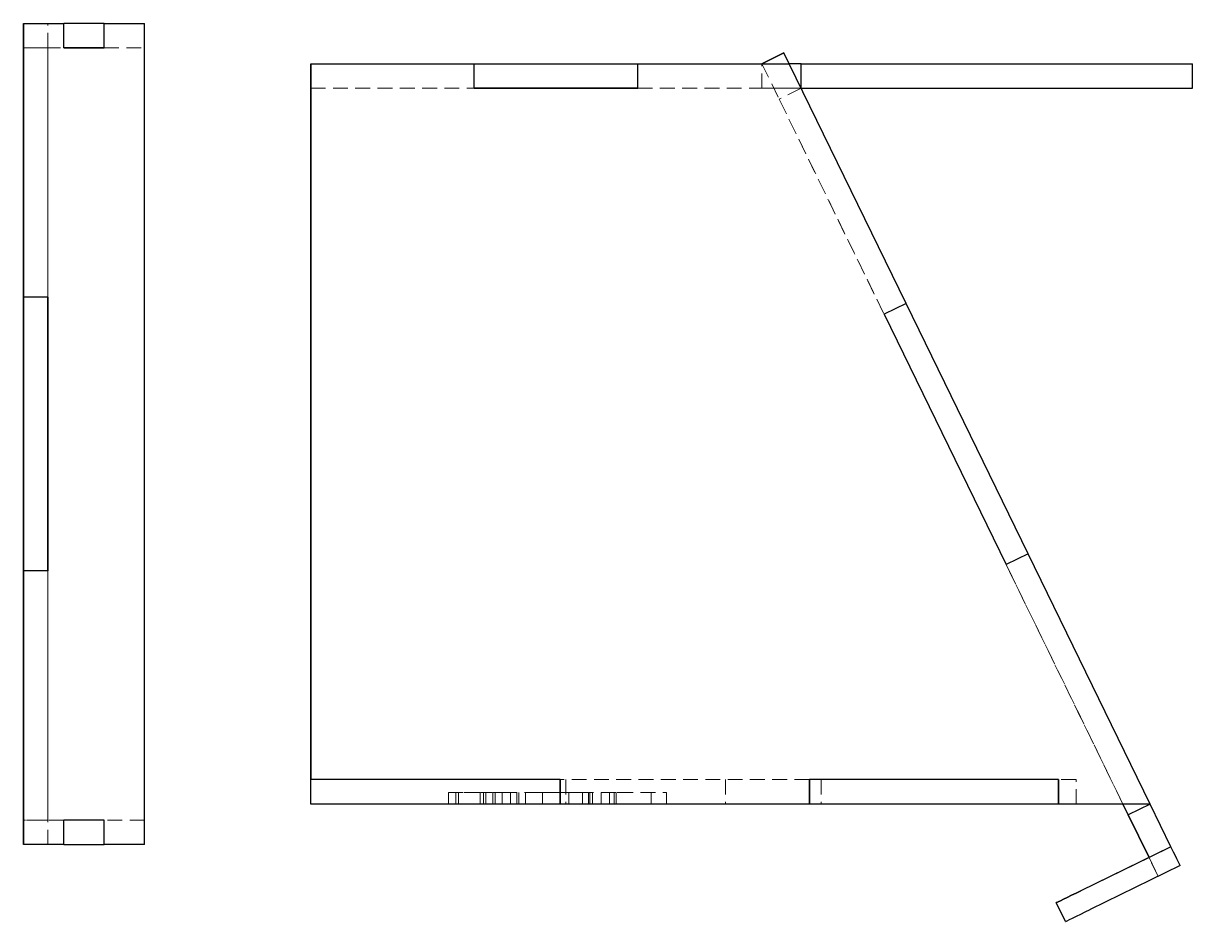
# Model space of a CAD drawing. Header units: millimetres. Extents: x 47 to 273, y 19 to 208.
# Drawn here: x 173 to 273, y 18.6 to 95.4 of the extents above; entities that cross this region are included whole.
import ezdxf

# ---------------------------------------------------------------- set-up
doc = ezdxf.new("R2010")
doc.units = ezdxf.units.MM
doc.linetypes.add('HIDDEN', pattern=[1.905, 1.27, -0.635])

msp = doc.modelspace()

# ---------------------------------------------------------------- linework, layer by layer
at = {"color": 7, "linetype": 'Continuous', "lineweight": 25}
for p, q in [((173, 72), (173, 95.4)), ((173, 95.4), (176.45, 95.4)), ((173, 95.4), (173, 72)), ((173, 95.4), (173, 95.4)), ((176.45, 93.31), (176.45, 95.4)), ((179.9, 95.4), (176.45, 95.4)), ((176.45, 93.31), (176.45, 95.4)), ((179.9, 93.31), (179.9, 95.4)), ((179.9, 93.31), (179.9, 95.4)), ((179.9, 95.4), (183.36, 95.4)), ((183.36, 25.19), (183.36, 95.4)), ((176.45, 93.31), (179.9, 93.31)), ((179.9, 93.31), (176.45, 93.31)), ((236.17, 91.95), (238.05, 92.87)), ((238.05, 92.87), (236.17, 91.95)), ((238.5, 91.94), (238.05, 92.87)), ((238.05, 92.87), (238.05, 92.87)), ((197.58, 30.74), (197.58, 91.94)), ((197.58, 91.94), (211.56, 91.94)), ((197.58, 91.94), (197.58, 30.74)), ((197.58, 91.94), (197.58, 91.94)), ((211.56, 89.85), (211.56, 91.94)), ((211.56, 89.85), (211.56, 91.94)), ((211.56, 91.94), (225.54, 91.94)), ((225.54, 89.85), (225.54, 91.94)), ((225.54, 91.94), (238.5, 91.94)), ((225.54, 89.85), (225.54, 91.94)), ((236.17, 91.95), (236.17, 91.94)), ((236.17, 91.95), (236.17, 91.95)), ((236.17, 91.95), (236.17, 91.94)), ((248.49, 71.46), (238.5, 91.94)), ((239.52, 91.94), (238.5, 91.94)), ((239.52, 89.85), (239.52, 91.94)), ((239.52, 91.94), (273, 91.94)), ((239.52, 89.85), (239.52, 91.94)), ((239.52, 91.94), (239.52, 91.94)), ((273, 89.85), (273, 91.94)), ((225.54, 89.85), (211.56, 89.85)), ((211.56, 89.85), (225.54, 89.85)), ((239.52, 89.85), (273, 89.85)), ((175.09, 72), (173, 72)), ((173, 48.59), (173, 72)), ((175.09, 72), (173, 72)), ((173, 72), (173, 48.59)), ((175.09, 72), (175.09, 48.59)), ((175.09, 48.59), (175.09, 72)), ((248.49, 71.46), (246.61, 70.54)), ((248.49, 71.46), (246.61, 70.54)), ((258.93, 50.05), (248.49, 71.46)), ((246.61, 70.54), (257.05, 49.13)), ((246.61, 70.54), (257.05, 49.13)), ((258.93, 50.05), (257.05, 49.13)), ((258.93, 50.05), (257.05, 49.13)), ((269.37, 28.65), (258.93, 50.05)), ((173, 25.19), (173, 48.59)), ((175.09, 48.59), (173, 48.59)), ((173, 48.59), (173, 25.19)), ((175.09, 48.59), (173, 48.59)), ((197.58, 28.65), (197.58, 30.74)), ((218.9, 30.74), (197.58, 30.74)), ((197.58, 28.65), (197.58, 30.74)), ((218.9, 30.74), (197.58, 30.74)), ((218.9, 30.74), (218.9, 28.65)), ((218.9, 28.65), (218.9, 30.74)), ((240.22, 30.74), (240.22, 28.65)), ((261.54, 30.74), (240.22, 30.74)), ((261.54, 30.74), (240.22, 30.74)), ((240.22, 28.65), (240.22, 30.74)), ((261.54, 30.74), (261.54, 28.65)), ((261.54, 28.65), (261.54, 30.74)), ((218.9, 28.65), (197.58, 28.65)), ((197.58, 28.65), (197.58, 28.65)), ((240.22, 28.65), (218.9, 28.65)), ((261.54, 28.65), (240.22, 28.65)), ((269.37, 28.65), (261.54, 28.65)), ((267.04, 28.65), (267.49, 27.73)), ((267.49, 27.73), (267.04, 28.65)), ((269.37, 28.65), (267.49, 27.73)), ((269.37, 28.65), (267.49, 27.73)), ((271.15, 25), (269.37, 28.65)), ((176.45, 25.19), (176.45, 27.28)), ((179.9, 27.28), (176.45, 27.28)), ((179.9, 27.28), (176.45, 27.28)), ((176.45, 25.19), (176.45, 27.28)), ((179.9, 25.19), (179.9, 27.28)), ((179.9, 25.19), (179.9, 27.28)), ((267.49, 27.73), (267.49, 27.73)), ((267.49, 27.73), (269.27, 24.08)), ((269.27, 24.08), (267.49, 27.73)), ((267.49, 27.73), (267.49, 27.73)), ((176.45, 25.19), (173, 25.19)), ((173, 25.19), (173, 25.19)), ((176.45, 25.19), (179.9, 25.19)), ((183.36, 25.19), (179.9, 25.19)), ((271.15, 25), (263.44, 21.24)), ((271.15, 25), (269.27, 24.08)), ((271.94, 23.39), (271.15, 25)), ((269.27, 24.08), (263.44, 21.24)), ((271.94, 23.39), (264.23, 19.63)), ((261.34, 20.22), (261.34, 20.22)), ((261.34, 20.22), (261.34, 20.22)), ((262.12, 18.6), (261.34, 20.22)), ((262.12, 18.6), (262.12, 18.6)), ((262.12, 18.6), (262.12, 18.6))]:
    msp.add_line(p, q, dxfattribs=at)
at = {"color": 7, "linetype": 'HIDDEN', "lineweight": 18}
for p, q in [((173, 93.31), (173, 95.4)), ((173, 95.4), (173, 95.4)), ((173, 95.4), (173, 95.4)), ((173, 95.4), (173, 95.4)), ((173, 95.4), (173, 95.4)), ((175.09, 93.31), (175.09, 95.4)), ((175.09, 95.4), (175.09, 95.4)), ((175.09, 95.4), (175.09, 95.4)), ((175.09, 93.31), (175.09, 95.4)), ((176.45, 93.31), (176.45, 95.4)), ((176.45, 95.4), (176.45, 95.4)), ((176.45, 95.4), (176.45, 95.4)), ((176.45, 95.4), (176.45, 95.4)), ((176.45, 95.4), (176.45, 95.4)), ((179.9, 95.4), (179.9, 95.4)), ((179.9, 95.4), (179.9, 95.4)), ((179.9, 95.4), (179.9, 95.4)), ((179.9, 93.31), (179.9, 95.4)), ((179.9, 95.4), (179.9, 95.4)), ((183.36, 95.4), (183.36, 95.4)), ((183.36, 95.4), (183.36, 95.4)), ((183.36, 25.19), (183.36, 95.4)), ((183.36, 95.4), (183.36, 95.4)), ((173, 93.31), (176.45, 93.31)), ((173, 93.31), (173, 93.31)), ((175.09, 93.31), (173, 93.31)), ((173, 93.31), (173, 93.31)), ((173, 93.31), (173, 93.31)), ((173, 93.31), (173, 93.31)), ((175.09, 93.31), (173, 93.31)), ((175.09, 93.31), (175.09, 93.31)), ((175.09, 72), (175.09, 93.31)), ((175.09, 93.31), (175.09, 93.31)), ((175.09, 93.31), (175.09, 93.31)), ((175.09, 93.31), (175.09, 72)), ((176.45, 93.31), (176.45, 93.31)), ((176.45, 93.31), (176.45, 93.31)), ((176.45, 93.31), (176.45, 93.31)), ((179.9, 93.31), (179.9, 93.31)), ((179.9, 93.31), (183.36, 93.31)), ((179.9, 93.31), (179.9, 93.31)), ((179.9, 93.31), (179.9, 93.31)), ((183.36, 93.31), (183.36, 93.31)), ((238.5, 91.94), (238.05, 92.87)), ((197.58, 91.94), (197.58, 91.94)), ((211.56, 91.94), (197.58, 91.94)), ((197.58, 89.85), (197.58, 91.94)), ((197.58, 91.94), (197.58, 91.94)), ((211.56, 89.85), (211.56, 91.94)), ((211.56, 91.94), (211.56, 91.94)), ((211.56, 91.94), (211.56, 91.94)), ((211.56, 91.94), (211.56, 91.94)), ((211.56, 91.94), (211.56, 91.94)), ((225.54, 91.94), (225.54, 91.94)), ((225.54, 89.85), (225.54, 91.94)), ((225.54, 91.94), (225.54, 91.94)), ((225.54, 91.94), (225.54, 91.94)), ((238.5, 91.94), (225.54, 91.94)), ((225.54, 91.94), (225.54, 91.94)), ((236.17, 91.94), (237.64, 88.93)), ((236.17, 91.94), (237.64, 88.93)), ((238.5, 91.94), (236.17, 91.94)), ((236.17, 89.85), (236.17, 91.94)), ((236.17, 91.94), (236.17, 91.94)), ((236.17, 89.85), (236.17, 91.94)), ((238.5, 91.94), (238.5, 91.94)), ((238.5, 91.94), (238.5, 91.94)), ((248.49, 71.46), (238.5, 91.94)), ((238.5, 91.94), (238.5, 91.94)), ((238.5, 91.94), (238.5, 91.94)), ((239.52, 91.94), (239.52, 91.94)), ((273, 91.94), (273, 91.94)), ((273, 91.94), (273, 89.85)), ((273, 91.94), (273, 91.94)), ((197.58, 89.85), (211.56, 89.85)), ((197.58, 89.85), (197.58, 89.85)), ((211.56, 89.85), (211.56, 89.85)), ((211.56, 89.85), (211.56, 89.85)), ((211.56, 89.85), (211.56, 89.85)), ((225.54, 89.85), (225.54, 89.85)), ((225.54, 89.85), (225.54, 89.85)), ((225.54, 89.85), (239.52, 89.85)), ((225.54, 89.85), (225.54, 89.85)), ((239.52, 89.85), (236.17, 89.85)), ((236.17, 89.85), (236.17, 89.85)), ((239.52, 89.85), (237.64, 88.93)), ((239.52, 89.85), (237.64, 88.93)), ((239.52, 89.85), (239.52, 89.85)), ((239.52, 89.85), (239.52, 89.85)), ((239.52, 89.85), (239.52, 89.85)), ((239.52, 89.85), (239.52, 89.85)), ((239.52, 89.85), (239.52, 89.85)), ((239.52, 89.85), (239.52, 89.85)), ((273, 89.85), (273, 89.85)), ((273, 89.85), (273, 89.85)), ((237.64, 88.93), (237.64, 88.93)), ((237.64, 88.93), (246.61, 70.54)), ((246.61, 70.54), (237.64, 88.93)), ((237.64, 88.93), (237.64, 88.93)), ((173, 72), (173, 72)), ((173, 72), (173, 72)), ((173, 72), (173, 72)), ((173, 72), (173, 72)), ((175.09, 72), (175.09, 72)), ((175.09, 72), (175.09, 72)), ((175.09, 72), (175.09, 72)), ((175.09, 72), (175.09, 72)), ((248.49, 71.46), (248.49, 71.46)), ((248.49, 71.46), (248.49, 71.46)), ((248.49, 71.46), (258.93, 50.05)), ((248.49, 71.46), (248.49, 71.46)), ((248.49, 71.46), (248.49, 71.46)), ((246.61, 70.54), (246.61, 70.54)), ((246.61, 70.54), (246.61, 70.54)), ((246.61, 70.54), (246.61, 70.54)), ((246.61, 70.54), (246.61, 70.54)), ((258.93, 50.05), (258.93, 50.05)), ((258.93, 50.05), (258.93, 50.05)), ((258.93, 50.05), (258.93, 50.05)), ((258.93, 50.05), (258.93, 50.05)), ((269.37, 28.65), (258.93, 50.05)), ((257.05, 49.13), (257.05, 49.13)), ((257.05, 49.13), (267.04, 28.65)), ((267.04, 28.65), (257.05, 49.13)), ((257.05, 49.13), (257.05, 49.13)), ((257.05, 49.13), (257.05, 49.13)), ((257.05, 49.13), (257.05, 49.13)), ((173, 48.59), (173, 48.59)), ((173, 48.59), (173, 48.59)), ((173, 48.59), (173, 48.59)), ((173, 48.59), (173, 48.59)), ((175.09, 48.59), (175.09, 48.59)), ((175.09, 48.59), (175.09, 48.59)), ((175.09, 48.59), (175.09, 48.59)), ((175.09, 27.28), (175.09, 48.59)), ((175.09, 48.59), (175.09, 27.28)), ((175.09, 48.59), (175.09, 48.59)), ((197.58, 30.74), (197.58, 30.74)), ((197.58, 30.74), (197.58, 30.74)), ((197.58, 30.74), (197.58, 30.74)), ((218.9, 30.74), (218.9, 30.74)), ((240.22, 30.74), (218.9, 30.74)), ((218.9, 30.74), (218.9, 28.65)), ((218.9, 30.74), (218.9, 30.74)), ((219.4, 30.74), (219.4, 28.65)), ((219.4, 30.74), (219.4, 30.74)), ((219.4, 30.74), (219.4, 28.65)), ((219.4, 30.74), (219.4, 30.74)), ((233.04, 30.74), (233.04, 30.74)), ((233.04, 30.74), (233.04, 28.65)), ((240.22, 30.74), (240.22, 30.74)), ((240.22, 30.74), (240.22, 30.74)), ((241.22, 30.74), (241.22, 28.65)), ((241.22, 30.74), (241.22, 30.74)), ((241.22, 30.74), (241.22, 28.65)), ((261.54, 30.74), (261.54, 30.74)), ((263.04, 30.74), (261.54, 30.74)), ((261.54, 30.74), (261.54, 30.74)), ((263.04, 30.74), (263.04, 30.74)), ((263.04, 28.65), (263.04, 30.74)), ((209.35, 28.65), (209.35, 29.65)), ((209.99, 28.65), (209.99, 29.65)), ((210.2, 28.65), (210.2, 29.65)), ((212.07, 28.65), (212.07, 29.65)), ((212.13, 29.65), (212.55, 29.65)), ((212.35, 28.65), (212.35, 29.65)), ((212.55, 28.65), (212.55, 29.65)), ((212.55, 29.65), (213.09, 29.65)), ((212.55, 28.65), (212.55, 29.65)), ((213.15, 28.65), (213.15, 29.65)), ((213.34, 28.65), (213.34, 29.65)), ((213.95, 29.65), (215.95, 29.65)), ((213.95, 28.65), (213.95, 29.65)), ((214.66, 28.65), (214.66, 29.65)), ((215.21, 28.65), (215.21, 29.65)), ((215.37, 28.65), (215.37, 29.65)), ((215.95, 28.65), (215.95, 29.65)), ((217.39, 28.65), (217.39, 29.65)), ((218.35, 29.65), (218.42, 29.65)), ((219.66, 28.65), (219.66, 29.65)), ((220.82, 28.65), (220.82, 29.65)), ((221.34, 28.65), (221.34, 29.65)), ((221.46, 28.65), (221.46, 29.65)), ((221.68, 28.65), (221.68, 29.65)), ((222.41, 28.65), (222.41, 29.65)), ((223.12, 29.65), (222.95, 29.65)), ((223.12, 28.65), (223.12, 29.65)), ((223.53, 28.65), (223.53, 29.65)), ((223.71, 28.65), (223.71, 29.65)), ((223.78, 29.65), (223.88, 29.65)), ((223.88, 29.65), (228.01, 29.65)), ((226.7, 28.65), (226.7, 29.65)), ((228.01, 28.65), (228.01, 29.65)), ((216.85, 28.65), (218.31, 28.65)), ((218.4, 28.65), (218.1, 28.65)), ((218.38, 28.65), (218.84, 28.65)), ((218.9, 28.65), (218.9, 28.65)), ((218.9, 28.65), (218.9, 28.65)), ((218.96, 28.65), (219.73, 28.65)), ((233.04, 28.65), (233.04, 28.65)), ((240.22, 28.65), (240.22, 28.65)), ((240.22, 28.65), (240.22, 28.65)), ((241.22, 28.65), (241.22, 28.65)), ((261.54, 28.65), (261.54, 28.65)), ((263.04, 28.65), (261.54, 28.65)), ((261.54, 28.65), (261.54, 28.65)), ((269.37, 28.65), (263.04, 28.65)), ((263.04, 28.65), (263.04, 28.65)), ((269.37, 28.65), (269.37, 28.65)), ((269.37, 28.65), (269.37, 28.65)), ((269.37, 28.65), (271.15, 25)), ((269.37, 28.65), (269.37, 28.65)), ((269.37, 28.65), (269.37, 28.65)), ((173, 25.19), (173, 27.28)), ((176.45, 27.28), (173, 27.28)), ((173, 27.28), (173, 27.28)), ((173, 27.28), (173, 27.28)), ((173, 27.28), (173, 27.28)), ((173, 27.28), (173, 27.28)), ((175.09, 27.28), (173, 27.28)), ((175.09, 25.19), (175.09, 27.28)), ((175.09, 27.28), (175.09, 27.28)), ((175.09, 27.28), (175.09, 27.28)), ((175.09, 25.19), (175.09, 27.28)), ((175.09, 27.28), (175.09, 27.28)), ((176.45, 27.28), (176.45, 27.28)), ((176.45, 27.28), (176.45, 27.28)), ((176.45, 27.28), (176.45, 27.28)), ((176.45, 27.28), (176.45, 27.28)), ((179.9, 27.28), (179.9, 27.28)), ((183.36, 27.28), (179.9, 27.28)), ((179.9, 27.28), (179.9, 27.28)), ((179.9, 27.28), (179.9, 27.28)), ((179.9, 27.28), (179.9, 27.28)), ((183.36, 27.28), (183.36, 27.28)), ((173, 25.19), (173, 25.19)), ((175.09, 25.19), (173, 25.19)), ((173, 25.19), (173, 25.19)), ((173, 25.19), (173, 25.19)), ((173, 25.19), (173, 25.19)), ((175.09, 25.19), (175.09, 25.19)), ((175.09, 25.19), (175.09, 25.19)), ((176.45, 25.19), (176.45, 25.19)), ((176.45, 25.19), (176.45, 25.19)), ((176.45, 25.19), (176.45, 25.19)), ((176.45, 25.19), (176.45, 25.19)), ((179.9, 25.19), (179.9, 25.19)), ((179.9, 25.19), (179.9, 25.19)), ((179.9, 25.19), (179.9, 25.19)), ((179.9, 25.19), (179.9, 25.19)), ((183.36, 25.19), (183.36, 25.19)), ((183.36, 25.19), (183.36, 25.19)), ((183.36, 25.19), (183.36, 25.19)), ((271.15, 25), (269.27, 24.08)), ((271.15, 25), (271.15, 25)), ((271.15, 25), (271.15, 25)), ((271.15, 25), (271.15, 25)), ((271.15, 25), (271.15, 25)), ((271.94, 23.39), (271.15, 25)), ((271.15, 25), (271.15, 25)), ((271.15, 25), (271.15, 25)), ((271.15, 25), (271.15, 25)), ((271.15, 25), (271.15, 25)), ((269.27, 24.08), (269.27, 24.08)), ((269.27, 24.08), (269.27, 24.08)), ((270.05, 22.47), (269.27, 24.08)), ((269.27, 24.08), (269.27, 24.08)), ((269.27, 24.08), (270.05, 22.47)), ((269.27, 24.08), (269.27, 24.08)), ((269.27, 24.08), (269.27, 24.08)), ((269.27, 24.08), (269.27, 24.08)), ((264.23, 19.63), (271.94, 23.39)), ((271.94, 23.39), (270.05, 22.47)), ((271.94, 23.39), (271.94, 23.39)), ((271.94, 23.39), (271.94, 23.39)), ((271.94, 23.39), (271.94, 23.39)), ((271.94, 23.39), (271.94, 23.39)), ((271.94, 23.39), (271.94, 23.39)), ((271.94, 23.39), (271.94, 23.39)), ((271.94, 23.39), (271.94, 23.39)), ((270.05, 22.47), (270.05, 22.47)), ((270.05, 22.47), (270.05, 22.47)), ((270.05, 22.47), (270.05, 22.47)), ((270.05, 22.47), (270.05, 22.47)), ((270.05, 22.47), (270.05, 22.47))]:
    msp.add_line(p, q, dxfattribs=at)
at = {"color": 7, "linetype": 'Continuous', "lineweight": 25, "flags": 128}
for points in [[(263.44, 21.24), (263.03, 21.04), (262.64, 20.85), (262.27, 20.67), (261.95, 20.52), (261.69, 20.39), (261.5, 20.29), (261.38, 20.24), (261.34, 20.22)], [(261.34, 20.22), (261.38, 20.24), (261.5, 20.29), (261.69, 20.39), (261.95, 20.52), (262.27, 20.67), (262.64, 20.85), (263.03, 21.04), (263.44, 21.24)], [(262.12, 18.6), (262.16, 18.62), (262.28, 18.68), (262.48, 18.77), (262.74, 18.9), (263.06, 19.06), (263.43, 19.24), (263.82, 19.43), (264.23, 19.63)]]:
    msp.add_lwpolyline(points, dxfattribs=at)
at = {"color": 7, "linetype": 'HIDDEN', "lineweight": 18, "flags": 128}
msp.add_lwpolyline([(264.23, 19.63), (263.82, 19.43), (263.43, 19.24), (263.06, 19.06), (262.74, 18.9), (262.48, 18.77), (262.28, 18.68), (262.16, 18.62), (262.12, 18.6)], dxfattribs=at)
at = {"color": 7, "linetype": 'HIDDEN', "lineweight": 18}
for points in [[(209.35, 29.65), (209.35, 29.65), (209.8, 29.65), (210.71, 29.65)], [(210.71, 29.65), (211.14, 29.65), (211.47, 29.65), (211.71, 29.65)], [(211.71, 29.65), (211.95, 29.65), (212.07, 29.65), (212.07, 29.65)], [(213.15, 29.65), (213.15, 29.65), (213.42, 29.65), (213.95, 29.65)], [(215.87, 29.65), (216.12, 29.65), (216.34, 29.65), (216.52, 29.65)], [(216.52, 29.65), (216.7, 29.65), (216.97, 29.65), (217.33, 29.65)], [(217.33, 29.65), (217.65, 29.65), (217.96, 29.65), (218.23, 29.65)], [(218.23, 29.65), (218.51, 29.65), (218.83, 29.65), (219.2, 29.65)], [(219.2, 29.65), (219.56, 29.65), (220, 29.65), (220.5, 29.65)], [(220.8, 29.65), (220.59, 29.65), (220.41, 29.65), (220.27, 29.65)], [(220.5, 29.65), (221.55, 29.65), (222.34, 29.65), (222.89, 29.65)], [(222.89, 29.65), (223.44, 29.65), (223.71, 29.65), (223.71, 29.65)], [(221.41, 28.65), (221.44, 28.65), (221.46, 28.65), (221.46, 28.65)]]:
    msp.add_open_spline(points, degree=3, dxfattribs=at)

doc.saveas('drawing.dxf')
